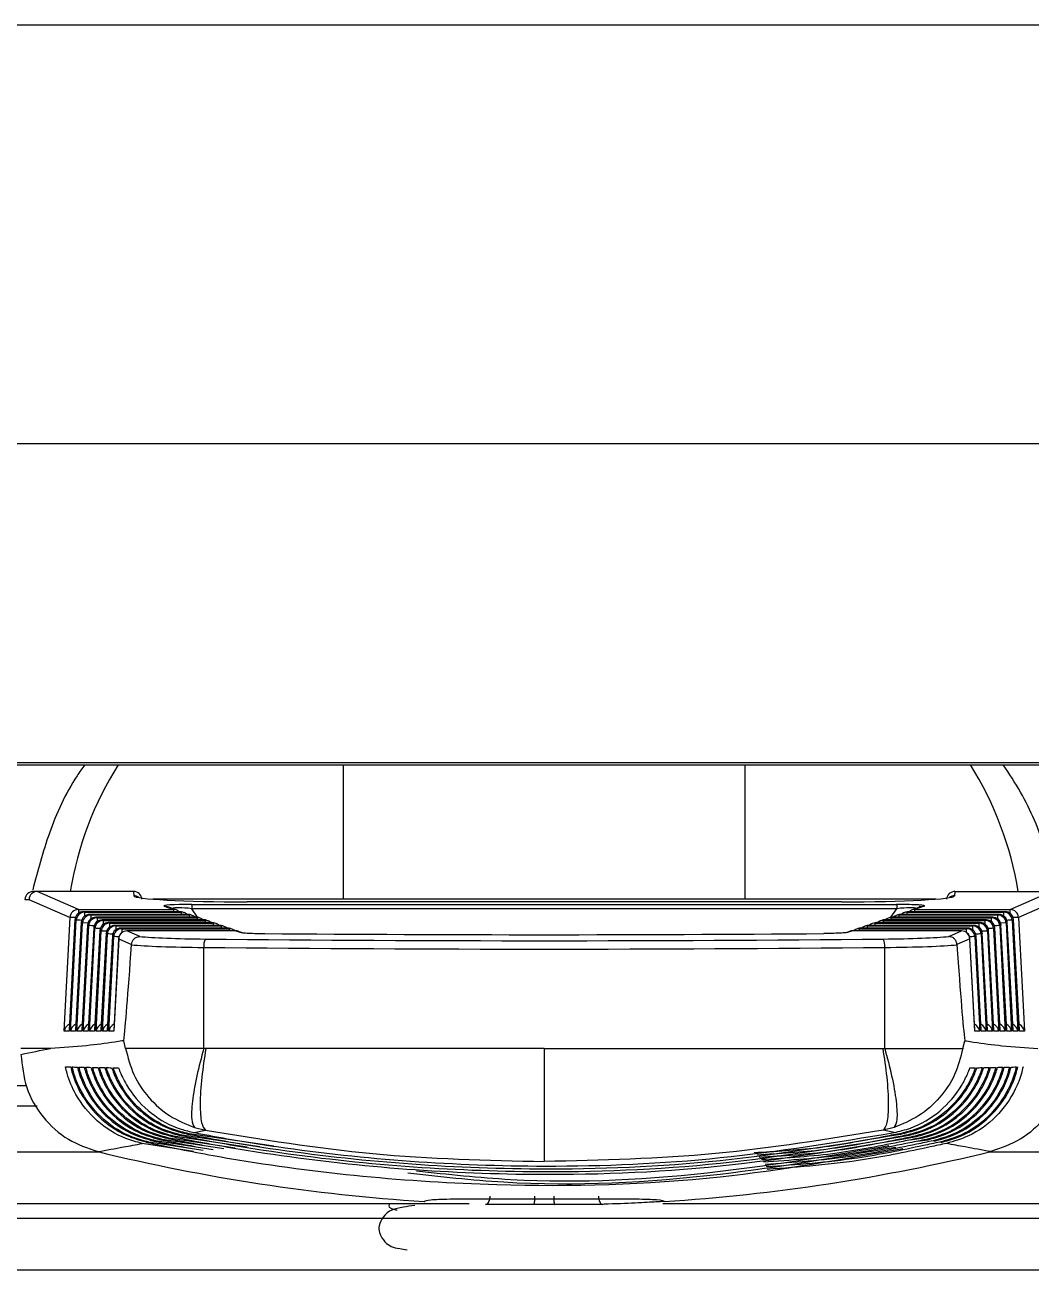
# Model space of a CAD drawing. Extents: x 17.1 to 113.1, y 3.8 to 84.5.
# Drawn here: x 53.652 to 54.854, y 13.444 to 14.932 of the extents above; entities that cross this region are included whole.
import ezdxf

# ---------------------------------------------------------------- set-up
doc = ezdxf.new("R2010")
doc.units = 0
doc.header["$MEASUREMENT"] = 0
doc.layers.add('OBJECT', color=7, linetype='CONTINUOUS')

msp = doc.modelspace()

# ---------------------------------------------------------------- linework, layer by layer
at = {"layer": 'OBJECT'}
for p, q in [((52.4078, 14.9318), (56.1367, 14.9318)), ((52.3133, 14.4318), (56.2312, 14.4318)), ((54.0322, 14.0478), (54.0322, 13.8872)), ((54.5122, 13.8872), (54.5122, 14.0478)), ((53.6519, 13.8869), (53.6567, 13.8869)), ((53.6567, 13.8869), (53.7058, 13.8654)), ((53.6667, 13.8964), (53.6619, 13.8964)), ((53.7157, 13.8748), (53.6666, 13.8964)), ((53.7817, 13.8964), (53.6667, 13.8964)), ((53.7817, 13.8964), (53.7821, 13.8911)), ((53.7817, 13.8964), (53.7817, 13.8964)), ((54.7399, 13.8872), (53.8045, 13.8872)), ((54.6272, 13.884), (53.9172, 13.884)), ((54.6272, 13.884), (53.9172, 13.884)), ((53.9172, 13.884), (53.9172, 13.884)), ((54.6272, 13.884), (54.6272, 13.884)), ((54.7628, 13.8964), (54.7623, 13.8911)), ((54.7628, 13.8964), (54.8778, 13.8964)), ((54.7628, 13.8964), (54.7628, 13.8964)), ((54.8288, 13.8748), (54.8778, 13.8964)), ((54.8877, 13.8869), (54.8387, 13.8654)), ((53.7157, 13.8748), (53.8295, 13.8748)), ((53.7157, 13.8748), (53.7157, 13.8701)), ((53.8372, 13.8722), (53.7217, 13.8722)), ((53.7217, 13.8722), (53.7231, 13.8716)), ((53.8372, 13.8722), (53.7217, 13.8722)), ((53.7217, 13.8722), (53.7217, 13.8722)), ((53.7231, 13.8716), (53.839, 13.8716)), ((53.7231, 13.8716), (53.7231, 13.8669)), ((53.8468, 13.8689), (53.7292, 13.8689)), ((53.7292, 13.8689), (53.7306, 13.8683)), ((53.8468, 13.8689), (53.7292, 13.8689)), ((53.7292, 13.8689), (53.7292, 13.8689)), ((53.7306, 13.8683), (53.8485, 13.8683)), ((53.7306, 13.8683), (53.7306, 13.8636)), ((53.8183, 13.8787), (53.8295, 13.8748)), ((53.8328, 13.8743), (53.8215, 13.8782)), ((53.8295, 13.8748), (53.8295, 13.8722)), ((53.839, 13.8716), (53.8372, 13.8722)), ((53.8372, 13.8722), (53.8372, 13.8722)), ((53.839, 13.8689), (53.839, 13.8716)), ((53.8423, 13.871), (53.8405, 13.8716)), ((53.8485, 13.8683), (53.8468, 13.8689)), ((53.8468, 13.8689), (53.8468, 13.8689)), ((53.8485, 13.8656), (53.8485, 13.8683)), ((53.8518, 13.8677), (53.85, 13.8684)), ((53.8513, 13.8808), (54.6932, 13.8808)), ((53.8513, 13.8808), (53.8513, 13.8758)), ((54.6932, 13.8758), (53.8513, 13.8758)), ((53.858, 13.8655), (53.8513, 13.8758)), ((54.6864, 13.8655), (54.6932, 13.8758)), ((54.6945, 13.8684), (54.6927, 13.8677)), ((54.6932, 13.8808), (54.6932, 13.8758)), ((54.6977, 13.8689), (54.6959, 13.8683)), ((54.6959, 13.8683), (54.8139, 13.8683)), ((54.6959, 13.8683), (54.6959, 13.8656)), ((54.8153, 13.8689), (54.6977, 13.8689)), ((54.8153, 13.8689), (54.6977, 13.8689)), ((54.6977, 13.8689), (54.6977, 13.8689)), ((54.704, 13.8716), (54.7022, 13.871)), ((54.7072, 13.8722), (54.7054, 13.8716)), ((54.7054, 13.8716), (54.8213, 13.8716)), ((54.7054, 13.8716), (54.7054, 13.8689)), ((54.8227, 13.8722), (54.7072, 13.8722)), ((54.8227, 13.8722), (54.7072, 13.8722)), ((54.7072, 13.8722), (54.7072, 13.8722)), ((54.7229, 13.8782), (54.7117, 13.8743)), ((54.7262, 13.8787), (54.715, 13.8748)), ((54.715, 13.8748), (54.8288, 13.8748)), ((54.715, 13.8722), (54.715, 13.8748)), ((54.7226, 13.8781), (54.7198, 13.8781)), ((54.8139, 13.8683), (54.8153, 13.8689)), ((54.8139, 13.8636), (54.8139, 13.8683)), ((54.8153, 13.8689), (54.8153, 13.8689)), ((54.8213, 13.8716), (54.8227, 13.8722)), ((54.8213, 13.8669), (54.8213, 13.8716)), ((54.8227, 13.8722), (54.8227, 13.8722)), ((54.8288, 13.8701), (54.8288, 13.8748)), ((53.6987, 13.7294), (53.7058, 13.8654)), ((53.7117, 13.8627), (53.7046, 13.7306)), ((53.7118, 13.8627), (53.7046, 13.7294)), ((53.7063, 13.7294), (53.7132, 13.8621)), ((53.7118, 13.8627), (53.7117, 13.8627)), ((53.7132, 13.8621), (53.7118, 13.8627)), ((53.7192, 13.8594), (53.7122, 13.7306)), ((53.7193, 13.8594), (53.7123, 13.7294)), ((53.714, 13.7294), (53.7207, 13.8588)), ((53.7193, 13.8594), (53.7192, 13.8594)), ((53.7207, 13.8588), (53.7193, 13.8594)), ((53.7266, 13.8562), (53.7199, 13.7306)), ((53.7267, 13.8562), (53.7199, 13.7294)), ((53.727, 13.8586), (53.7207, 13.8588)), ((53.7216, 13.7294), (53.7281, 13.8555)), ((53.7267, 13.8562), (53.7266, 13.8562)), ((53.7281, 13.8555), (53.7267, 13.8562)), ((53.7341, 13.8529), (53.7275, 13.7306)), ((53.7341, 13.8529), (53.7275, 13.7294)), ((53.7292, 13.7294), (53.7355, 13.8523)), ((53.7355, 13.8523), (53.7341, 13.8529)), ((53.7341, 13.8529), (53.7341, 13.8529)), ((53.8563, 13.8656), (53.7366, 13.8656)), ((53.7366, 13.8656), (53.738, 13.865)), ((53.8563, 13.8656), (53.7366, 13.8656)), ((53.7366, 13.8656), (53.7366, 13.8656)), ((53.738, 13.865), (53.8581, 13.865)), ((53.738, 13.865), (53.738, 13.8603)), ((53.8658, 13.8624), (53.744, 13.8624)), ((53.744, 13.8624), (53.744, 13.8623)), ((53.744, 13.8623), (53.7455, 13.8617)), ((53.8658, 13.8623), (53.744, 13.8623)), ((53.7455, 13.8617), (53.8676, 13.8617)), ((53.7455, 13.8617), (53.7455, 13.8571)), ((53.8753, 13.8591), (53.7515, 13.8591)), ((53.7515, 13.8591), (53.7529, 13.8585)), ((53.8753, 13.8591), (53.7515, 13.8591)), ((53.7515, 13.8591), (53.7515, 13.8591)), ((53.7529, 13.8585), (53.8771, 13.8585)), ((53.7529, 13.8585), (53.7529, 13.8538)), ((53.8848, 13.8558), (53.7589, 13.8558)), ((53.7589, 13.8558), (53.7603, 13.8552)), ((53.8848, 13.8558), (53.7589, 13.8558)), ((53.7589, 13.8558), (53.7589, 13.8558)), ((53.7603, 13.8552), (53.8866, 13.8552)), ((53.7603, 13.8552), (53.7603, 13.8505)), ((53.8943, 13.8525), (53.7663, 13.8525)), ((53.7663, 13.8525), (53.7678, 13.8519)), ((53.8943, 13.8525), (53.7663, 13.8525)), ((53.7663, 13.8525), (53.7663, 13.8525)), ((53.8581, 13.865), (53.8563, 13.8656)), ((53.8563, 13.8656), (53.8563, 13.8656)), ((53.8581, 13.8624), (53.8581, 13.865)), ((53.8613, 13.8645), (53.8595, 13.8651)), ((53.8658, 13.8623), (53.8658, 13.8624)), ((53.8676, 13.8617), (53.8658, 13.8623)), ((53.8676, 13.8591), (53.8676, 13.8617)), ((53.8708, 13.8612), (53.869, 13.8618)), ((53.8771, 13.8585), (53.8753, 13.8591)), ((53.8753, 13.8591), (53.8753, 13.8591)), ((53.8771, 13.8558), (53.8771, 13.8585)), ((53.8804, 13.8579), (53.8785, 13.8585)), ((53.8866, 13.8552), (53.8848, 13.8558)), ((53.8848, 13.8558), (53.8848, 13.8558)), ((53.8866, 13.8525), (53.8866, 13.8552)), ((53.8899, 13.8546), (53.8881, 13.8553)), ((53.8961, 13.8519), (53.8943, 13.8525)), ((53.8943, 13.8525), (53.8943, 13.8525)), ((54.6501, 13.8525), (54.6483, 13.8519)), ((54.7781, 13.8525), (54.6501, 13.8525)), ((54.7781, 13.8525), (54.6501, 13.8525)), ((54.6501, 13.8525), (54.6501, 13.8525)), ((54.6564, 13.8553), (54.6546, 13.8546)), ((54.6597, 13.8558), (54.6578, 13.8552)), ((54.6578, 13.8552), (54.7841, 13.8552)), ((54.6578, 13.8552), (54.6578, 13.8525)), ((54.7855, 13.8558), (54.6597, 13.8558)), ((54.7855, 13.8558), (54.6597, 13.8558)), ((54.6597, 13.8558), (54.6597, 13.8558)), ((54.6659, 13.8585), (54.6641, 13.8579)), ((54.6692, 13.8591), (54.6673, 13.8585)), ((54.6673, 13.8585), (54.7916, 13.8585)), ((54.6673, 13.8585), (54.6673, 13.8558)), ((54.793, 13.8591), (54.6692, 13.8591)), ((54.793, 13.8591), (54.6692, 13.8591)), ((54.6692, 13.8591), (54.6692, 13.8591)), ((54.6754, 13.8618), (54.6736, 13.8612)), ((54.6787, 13.8623), (54.6769, 13.8617)), ((54.6769, 13.8617), (54.799, 13.8617)), ((54.6769, 13.8617), (54.6769, 13.8591)), ((54.8004, 13.8624), (54.6787, 13.8624)), ((54.6787, 13.8624), (54.6787, 13.8623)), ((54.8004, 13.8623), (54.6787, 13.8623)), ((54.6849, 13.8651), (54.6831, 13.8645)), ((54.6882, 13.8656), (54.6864, 13.865)), ((54.6864, 13.865), (54.8064, 13.865)), ((54.6864, 13.865), (54.6864, 13.8624)), ((54.8079, 13.8656), (54.6882, 13.8656)), ((54.8079, 13.8656), (54.6882, 13.8656)), ((54.6882, 13.8656), (54.6882, 13.8656)), ((54.7767, 13.8519), (54.7781, 13.8525)), ((54.7781, 13.8525), (54.7781, 13.8525)), ((54.7841, 13.8552), (54.7855, 13.8558)), ((54.7841, 13.8505), (54.7841, 13.8552)), ((54.7855, 13.8558), (54.7855, 13.8558)), ((54.7916, 13.8585), (54.793, 13.8591)), ((54.7916, 13.8538), (54.7916, 13.8585)), ((54.793, 13.8591), (54.793, 13.8591)), ((54.799, 13.8617), (54.8004, 13.8623)), ((54.799, 13.8571), (54.799, 13.8617)), ((54.8004, 13.8623), (54.8004, 13.8624)), ((54.8064, 13.865), (54.8079, 13.8656)), ((54.8064, 13.8603), (54.8064, 13.865)), ((54.8079, 13.8656), (54.8079, 13.8656)), ((54.8103, 13.8529), (54.8089, 13.8523)), ((54.8089, 13.8523), (54.8153, 13.7294)), ((54.817, 13.7294), (54.8103, 13.8529)), ((54.8104, 13.8529), (54.8103, 13.8529)), ((54.817, 13.7306), (54.8104, 13.8529)), ((54.8178, 13.8562), (54.8164, 13.8555)), ((54.8164, 13.8555), (54.8229, 13.7294)), ((54.8238, 13.8588), (54.8174, 13.8586)), ((54.8246, 13.7306), (54.8178, 13.8562)), ((54.8246, 13.7294), (54.8178, 13.8562)), ((54.8178, 13.8562), (54.8178, 13.8562)), ((54.8252, 13.8594), (54.8238, 13.8588)), ((54.8238, 13.8588), (54.8305, 13.7294)), ((54.8322, 13.7294), (54.8252, 13.8594)), ((54.8253, 13.8594), (54.8252, 13.8594)), ((54.8322, 13.7306), (54.8253, 13.8594)), ((54.8326, 13.8627), (54.8312, 13.8621)), ((54.8312, 13.8621), (54.8381, 13.7294)), ((54.8398, 13.7294), (54.8326, 13.8627)), ((54.8327, 13.8627), (54.8326, 13.8627)), ((54.8398, 13.7306), (54.8327, 13.8627)), ((54.8387, 13.8654), (54.8457, 13.7294)), ((53.7415, 13.8496), (53.7351, 13.7306)), ((53.7416, 13.8496), (53.7351, 13.7294)), ((53.7368, 13.7294), (53.743, 13.849)), ((53.7416, 13.8496), (53.7415, 13.8496)), ((53.743, 13.849), (53.7416, 13.8496)), ((53.7489, 13.8464), (53.7427, 13.7306)), ((53.749, 13.8463), (53.7427, 13.7294)), ((53.7444, 13.7294), (53.7504, 13.8457)), ((53.749, 13.8463), (53.7489, 13.8464)), ((53.7504, 13.8457), (53.749, 13.8463)), ((53.7564, 13.8431), (53.7503, 13.7306)), ((53.7564, 13.8431), (53.7503, 13.7294)), ((53.752, 13.7294), (53.7579, 13.8424)), ((53.7579, 13.8424), (53.7564, 13.8431)), ((53.7564, 13.8431), (53.7564, 13.8431)), ((53.7638, 13.8398), (53.7579, 13.7306)), ((53.7639, 13.8398), (53.7579, 13.7294)), ((53.7638, 13.8398), (53.7639, 13.8398)), ((53.7639, 13.8398), (53.7793, 13.833)), ((53.7678, 13.8519), (53.8961, 13.8519)), ((53.7678, 13.8519), (53.7678, 13.8473)), ((53.9038, 13.8493), (53.7738, 13.8493)), ((53.789, 13.8426), (53.7738, 13.8493)), ((53.9038, 13.8493), (53.7738, 13.8493)), ((53.7738, 13.8493), (53.7738, 13.8493)), ((53.8961, 13.8493), (53.8961, 13.8519)), ((53.8994, 13.8514), (53.8976, 13.852)), ((53.9038, 13.8493), (53.9087, 13.8476)), ((53.9038, 13.8493), (53.9038, 13.8493)), ((53.9119, 13.8471), (53.9071, 13.8487)), ((54.6374, 13.8487), (54.6325, 13.8471)), ((54.6406, 13.8493), (54.6358, 13.8476)), ((54.7707, 13.8493), (54.6406, 13.8493)), ((54.7707, 13.8493), (54.6406, 13.8493)), ((54.6406, 13.8493), (54.6406, 13.8493)), ((54.6469, 13.852), (54.6451, 13.8514)), ((54.6483, 13.8519), (54.7767, 13.8519)), ((54.6483, 13.8519), (54.6483, 13.8493)), ((54.7554, 13.8426), (54.7707, 13.8493)), ((54.7806, 13.8398), (54.7651, 13.833)), ((54.7707, 13.8493), (54.7707, 13.8493)), ((54.7767, 13.8473), (54.7767, 13.8519)), ((54.7865, 13.7294), (54.7806, 13.8398)), ((54.7806, 13.8398), (54.7807, 13.8398)), ((54.7865, 13.7306), (54.7807, 13.8398)), ((54.788, 13.8431), (54.7866, 13.8424)), ((54.7866, 13.8424), (54.7924, 13.7294)), ((54.7941, 13.7294), (54.788, 13.8431)), ((54.7881, 13.8431), (54.788, 13.8431)), ((54.7941, 13.7306), (54.7881, 13.8431)), ((54.7955, 13.8463), (54.794, 13.8457)), ((54.794, 13.8457), (54.8, 13.7294)), ((54.8018, 13.7306), (54.7955, 13.8464)), ((54.7955, 13.8464), (54.7955, 13.8463)), ((54.8018, 13.7294), (54.7955, 13.8463)), ((54.8029, 13.8496), (54.8015, 13.849)), ((54.8015, 13.849), (54.8077, 13.7294)), ((54.8094, 13.7294), (54.8029, 13.8496)), ((54.803, 13.8496), (54.8029, 13.8496)), ((54.8094, 13.7306), (54.803, 13.8496)), ((53.7793, 13.833), (53.7793, 13.8326)), ((53.8655, 13.7089), (53.8655, 13.8295)), ((54.6789, 13.7089), (54.6789, 13.8295)), ((54.7651, 13.833), (54.7652, 13.8326)), ((53.7046, 13.7294), (53.6987, 13.7294)), ((53.7123, 13.7294), (53.7063, 13.7294)), ((53.7199, 13.7294), (53.714, 13.7294)), ((53.7275, 13.7294), (53.7216, 13.7294)), ((53.7351, 13.7294), (53.7292, 13.7294)), ((53.7427, 13.7294), (53.7368, 13.7294)), ((53.7503, 13.7294), (53.7444, 13.7294)), ((53.7579, 13.7294), (53.752, 13.7294)), ((54.7924, 13.7294), (54.7865, 13.7294)), ((54.8, 13.7294), (54.7941, 13.7294)), ((54.8077, 13.7294), (54.8018, 13.7294)), ((54.8153, 13.7294), (54.8094, 13.7294)), ((54.8229, 13.7294), (54.817, 13.7294)), ((54.8305, 13.7294), (54.8246, 13.7294)), ((54.8381, 13.7294), (54.8322, 13.7294)), ((54.8457, 13.7294), (54.8398, 13.7294)), ((53.6827, 13.7089), (53.6472, 13.7089)), ((53.7722, 13.7089), (53.7699, 13.718)), ((53.868, 13.7089), (53.8655, 13.7089)), ((54.6765, 13.7089), (54.6789, 13.7089)), ((54.7722, 13.7089), (54.7746, 13.718)), ((53.6537, 13.664), (52.4222, 13.664)), ((53.6662, 13.64), (52.4222, 13.64)), ((53.8544, 13.6145), (53.8675, 13.6112)), ((54.6901, 13.6145), (54.6769, 13.6112)), ((53.8142, 13.5997), (53.8158, 13.6001)), ((53.8895, 13.5888), (53.8158, 13.6001)), ((53.8222, 13.6014), (53.8238, 13.6017)), ((53.9029, 13.5898), (53.8238, 13.6017)), ((53.8302, 13.603), (53.8318, 13.6034)), ((53.9172, 13.5907), (53.8318, 13.6034)), ((53.8382, 13.6047), (53.8398, 13.6051)), ((53.9326, 13.5914), (53.8398, 13.6051)), ((53.8462, 13.6065), (53.8479, 13.6068)), ((53.9494, 13.592), (53.8479, 13.6068)), ((53.8542, 13.6082), (53.8675, 13.6112)), ((54.6902, 13.6082), (54.6769, 13.6112)), ((54.6982, 13.6065), (54.6966, 13.6068)), ((54.7062, 13.6047), (54.7046, 13.6051)), ((54.7099, 13.5995), (54.7223, 13.6014)), ((54.7143, 13.603), (54.7126, 13.6034)), ((54.7179, 13.5979), (54.7303, 13.5997)), ((54.7223, 13.6014), (54.7206, 13.6017)), ((54.7303, 13.5997), (54.7287, 13.6001)), ((52.3133, 13.5852), (53.7403, 13.5852)), ((53.7388, 13.5856), (53.739, 13.5855)), ((53.8531, 13.5856), (53.7918, 13.5953)), ((53.7982, 13.5965), (53.7998, 13.5968)), ((53.8647, 13.5868), (53.7998, 13.5968)), ((53.8062, 13.5981), (53.8078, 13.5984)), ((53.8769, 13.5878), (53.8078, 13.5984)), ((54.7383, 13.5981), (54.7367, 13.5984)), ((54.7463, 13.5965), (54.7447, 13.5968)), ((54.8041, 13.5852), (56.2312, 13.5852)), ((54.8057, 13.5856), (54.8055, 13.5855)), ((54.1288, 13.526), (54.1288, 13.526)), ((54.4156, 13.526), (54.4156, 13.526)), ((54.1827, 13.5233), (52.4873, 13.5233)), ((54.26, 13.5224), (54.26, 13.5224)), ((54.2844, 13.5224), (54.2844, 13.5224)), ((56.0572, 13.5233), (54.4138, 13.5233)), ((53.2198, 13.5058), (55.3246, 13.5058)), ((55.3038, 13.4439), (53.2406, 13.4439))]:
    msp.add_line(p, q, dxfattribs=at)
for centre, radius, start, end in [((54.1114, 13.8298), 0.4108, 147.9492, 170.6635), ((54.4359, 13.8308), 0.4078, 9.2522, 32.1351), ((53.6619, 13.8864), 0.01, 90, 177), ((53.6619, 13.8864), 0.01, 177, 178.5), ((53.7817, 13.8864), 0.01, 5, 90), ((53.7821, 13.8811), 0.01, 52.3681, 90.0221), ((54.7628, 13.8864), 0.01, 90, 175), ((54.7623, 13.8811), 0.01, 89.9779, 127.6319), ((53.7158, 13.8648), 0.01, 90.5775, 176.7662), ((53.7217, 13.8622), 0.01, 90, 176.9163), ((53.7218, 13.8621), 0.01, 90.5792, 176.7653), ((53.7232, 13.8615), 0.01, 90.5792, 176.7653), ((53.7292, 13.8589), 0.01, 90, 176.9163), ((53.7293, 13.8589), 0.01, 90.5792, 176.7653), ((53.7307, 13.8582), 0.01, 90.5775, 176.7662), ((53.8183, 13.8689), 0.00975, 71.0131, 90.477), ((53.8296, 13.8651), 0.00976, 71.024, 90.4712), ((53.8295, 13.8648), 0.01, 47.2005, 71.0172), ((53.8372, 13.8622), 0.01, 71.0172, 90), ((53.8373, 13.8624), 0.00975, 71.0131, 90.477), ((53.8391, 13.8618), 0.00975, 71.0136, 90.4765), ((53.839, 13.8616), 0.01, 47.226, 71.0172), ((53.8468, 13.8589), 0.01, 71.0172, 90), ((53.8468, 13.8591), 0.00975, 71.0138, 90.4764), ((53.8486, 13.8585), 0.00976, 71.024, 90.4712), ((53.8485, 13.8583), 0.01, 47.2514, 71.0172), ((54.6959, 13.8583), 0.01, 108.9828, 132.7486), ((54.6958, 13.8585), 0.00976, 89.5288, 108.976), ((54.6977, 13.8589), 0.01, 90, 108.9828), ((54.6976, 13.8591), 0.00975, 89.5236, 108.9862), ((54.7054, 13.8616), 0.01, 108.9828, 132.774), ((54.7054, 13.8618), 0.00975, 89.5235, 108.9864), ((54.7072, 13.8622), 0.01, 90, 108.9828), ((54.7071, 13.8624), 0.00975, 89.523, 108.9869), ((54.715, 13.8648), 0.01, 108.9828, 132.7995), ((54.7149, 13.8651), 0.00976, 89.5288, 108.976), ((54.7261, 13.8689), 0.00975, 89.523, 108.9869), ((54.8138, 13.8582), 0.01, 3.2338, 89.4225), ((54.8153, 13.8589), 0.01, 3.0837, 90), ((54.8152, 13.8589), 0.01, 3.2347, 89.4208), ((54.8212, 13.8615), 0.01, 3.2347, 89.4208), ((54.8227, 13.8622), 0.01, 3.0837, 90), ((54.8226, 13.8621), 0.01, 3.2347, 89.4208), ((54.8287, 13.8648), 0.01, 3.2338, 89.4225), ((53.6928, 13.4672), 0.3984, 87.2129, 88.1341), ((53.7043, 13.5634), 0.2988, 87.0612, 88.2881), ((53.7366, 13.8556), 0.01, 90, 176.9163), ((53.7367, 13.8556), 0.01, 90.5792, 176.7653), ((53.7381, 13.855), 0.01, 90.5775, 176.7662), ((53.718, 13.5288), 0.3269, 87.1163, 88.235), ((53.744, 13.8524), 0.01, 90, 176.9163), ((53.7441, 13.8523), 0.01, 90.579, 176.7658), ((53.7456, 13.8517), 0.01, 90.5783, 176.7662), ((53.7297, 13.6305), 0.2219, 86.8536, 88.5), ((53.7515, 13.8491), 0.01, 90, 176.9163), ((53.7516, 13.849), 0.01, 90.5773, 176.7666), ((53.753, 13.8484), 0.01, 90.5775, 176.7662), ((53.7589, 13.8458), 0.01, 90, 176.9163), ((53.759, 13.8458), 0.01, 90.5774, 176.7665), ((53.7604, 13.8451), 0.01, 90.5781, 176.7667), ((53.7663, 13.8425), 0.01, 90, 176.9163), ((53.7664, 13.8425), 0.01, 90.5775, 176.7664), ((53.8563, 13.8556), 0.01, 71.0172, 90), ((53.8563, 13.8559), 0.00975, 71.0138, 90.4764), ((53.8581, 13.8552), 0.00976, 71.0233, 90.4718), ((53.8581, 13.855), 0.01, 47.2769, 71.0172), ((53.8658, 13.8524), 0.01, 71.0172, 90), ((53.8659, 13.8526), 0.00975, 71.0131, 90.477), ((53.8677, 13.852), 0.00976, 71.024, 90.4712), ((53.8676, 13.8517), 0.01, 47.3024, 71.0172), ((53.8753, 13.8491), 0.01, 71.0172, 90), ((53.8754, 13.8493), 0.00974, 71.0108, 90.4844), ((53.8772, 13.8487), 0.00976, 71.0233, 90.4718), ((53.8771, 13.8485), 0.01, 47.3279, 71.0172), ((53.8848, 13.8458), 0.01, 71.0172, 90), ((53.8849, 13.8461), 0.00975, 71.0187, 90.4764), ((53.8867, 13.8454), 0.00975, 71.0138, 90.4764), ((53.8866, 13.8452), 0.01, 47.3534, 71.0172), ((53.8943, 13.8425), 0.01, 71.0172, 90), ((53.8944, 13.8428), 0.00975, 71.0181, 90.4771), ((54.6501, 13.8425), 0.01, 90, 108.9828), ((54.6501, 13.8428), 0.00975, 89.5229, 108.9819), ((54.6578, 13.8452), 0.01, 108.9828, 132.6466), ((54.6577, 13.8454), 0.00975, 89.5236, 108.9862), ((54.6597, 13.8458), 0.01, 90, 108.9828), ((54.6596, 13.8461), 0.00975, 89.5236, 108.9813), ((54.6673, 13.8485), 0.01, 108.9828, 132.6721), ((54.6673, 13.8487), 0.00976, 89.5282, 108.9767), ((54.6692, 13.8491), 0.01, 90, 108.9828), ((54.6691, 13.8493), 0.00974, 89.5156, 108.9892), ((54.6769, 13.8517), 0.01, 108.9828, 132.6976), ((54.6768, 13.852), 0.00976, 89.5288, 108.976), ((54.6787, 13.8524), 0.01, 90, 108.9828), ((54.6786, 13.8526), 0.00975, 89.523, 108.9869), ((54.6864, 13.855), 0.01, 108.9828, 132.7231), ((54.6863, 13.8552), 0.00976, 89.5282, 108.9767), ((54.6882, 13.8556), 0.01, 90, 108.9828), ((54.6881, 13.8559), 0.00975, 89.5236, 108.9862), ((54.7781, 13.8425), 0.01, 3.0837, 90), ((54.778, 13.8425), 0.01, 3.2336, 89.4225), ((54.784, 13.8451), 0.01, 3.2333, 89.4219), ((54.7855, 13.8458), 0.01, 3.0837, 90), ((54.7854, 13.8458), 0.01, 3.2335, 89.4226), ((54.7915, 13.8484), 0.01, 3.2338, 89.4225), ((54.793, 13.8491), 0.01, 3.0837, 90), ((54.7929, 13.849), 0.01, 3.2334, 89.4227), ((54.7989, 13.8517), 0.01, 3.2338, 89.4217), ((54.8004, 13.8524), 0.01, 3.0837, 90), ((54.8003, 13.8523), 0.01, 3.2342, 89.421), ((54.8147, 13.6305), 0.2219, 91.5, 93.1464), ((54.8063, 13.855), 0.01, 3.2338, 89.4225), ((54.8079, 13.8556), 0.01, 3.0837, 90), ((54.8077, 13.8556), 0.01, 3.2347, 89.4208), ((54.8264, 13.5288), 0.3269, 91.765, 92.8837), ((54.8402, 13.5634), 0.2988, 91.7119, 92.9388), ((54.8446, 13.6415), 0.2239, 91.5068, 93.1462), ((53.7372, 13.6269), 0.2222, 86.8542, 88.4965), ((53.7447, 13.6256), 0.2201, 86.8488, 88.5041), ((53.7679, 13.8419), 0.01, 90.5773, 176.7666), ((53.7521, 13.6208), 0.2217, 86.8556, 88.497), ((53.7738, 13.8393), 0.01, 90, 176.9163), ((53.7739, 13.8392), 0.01, 90.5777, 176.7662), ((53.8825, 13.8316), 0.0171, 152.4561, 187.024), ((53.8962, 13.8421), 0.00976, 71.0233, 90.4718), ((53.8961, 13.8419), 0.01, 47.3789, 71.0172), ((53.9038, 13.8393), 0.01, 71.0172, 90), ((53.9039, 13.8395), 0.00975, 71.0181, 90.4771), ((53.9088, 13.8378), 0.00976, 71.0233, 90.4718), ((54.6357, 13.8378), 0.00976, 89.5282, 108.9767), ((54.6406, 13.8393), 0.01, 90, 108.9828), ((54.6405, 13.8395), 0.00975, 89.5229, 108.9819), ((54.6483, 13.8419), 0.01, 108.9828, 132.6211), ((54.6482, 13.8421), 0.00976, 89.5282, 108.9767), ((54.662, 13.8316), 0.0171, 352.976, 27.5439), ((54.7707, 13.8393), 0.01, 3.0837, 90), ((54.7706, 13.8392), 0.01, 3.2338, 89.4223), ((54.7766, 13.8419), 0.01, 3.2334, 89.4227), ((54.7924, 13.6208), 0.2217, 91.503, 93.1444), ((54.7998, 13.6256), 0.2201, 91.4959, 93.1512), ((54.8073, 13.6269), 0.2222, 91.5035, 93.1458), ((54.2722, 15.7714), 2.25, 256.2899, 266.3463), ((54.2722, 15.7714), 2.25, 273.6537, 283.7101)]:
    msp.add_arc(centre, radius, start, end, dxfattribs=at)
for centre, major_axis, ratio, start_param, end_param in [((53.6667, 13.8864), (0.00206, 0.00979), 0.992047, 0.21202, 1.724102), ((53.6899, 13.8864), (0.0253, -0.0094), 0.138337, 2.783892, 2.790246), ((53.9176, 13.8911), (0.1355, 0), 0.052561, 3.146183, 4.709383), ((54.6268, 13.8911), (0.1355, 0), 0.052561, 4.715395, 6.278595), ((53.866, 13.8783), (0.0482, -0.0008), 0.049658, 1.8811, 3.292626), ((53.866, 13.8683), (0.04, -0.0068), 0.131783, 1.969122, 2.906286), ((54.6785, 13.8783), (0.0482, 0.0008), 0.049658, 6.132152, 7.543678), ((54.6785, 13.8683), (0.04, 0.0068), 0.131783, 0.687541, 1.17247), ((54.6785, 13.8683), (0.04, 0.0068), 0.131783, 0.235307, 0.687541), ((53.8872, 13.8452), (0.11, 0), 0.052802, 3.609101, 4.530635), ((54.2722, 13.9558), (2.24, 0), 0.052802, 4.530635, 4.894143), ((54.2722, 13.9593), (2.1693, 0), 0.052827, 4.557874, 4.866904), ((54.6572, 13.8452), (0.11, 0), 0.052802, 4.894143, 5.815677), ((53.8872, 15.9987), (0.1191, 2.2897), 0.00637, 3.231059, 3.472172), ((53.8872, 13.8352), (0.12, 0), 0.048402, 3.594014, 4.530635), ((54.2722, 13.9458), (2.25, 0), 0.052568, 4.530635, 4.894143), ((54.6572, 13.8352), (0.12, 0), 0.048402, 4.894143, 5.830764), ((54.6572, 15.9987), (-0.1191, 2.2897), 0.00637, 2.811013, 3.052126), ((53.7086, 13.7289), (0.0077, 0.00731), 0.885668, 1.241251, 2.26901), ((53.7163, 13.7289), (0.0077, 0.00731), 0.885668, 1.241251, 2.26901), ((53.7239, 13.7289), (0.0077, 0.00731), 0.885668, 1.241251, 2.26901), ((53.7315, 13.7289), (0.0077, 0.00731), 0.885668, 1.241251, 2.26901), ((53.7391, 13.7289), (0.0077, 0.00731), 0.885668, 1.241251, 2.26901), ((53.7467, 13.7289), (0.0077, 0.00731), 0.885668, 1.241251, 2.26901), ((53.7543, 13.7289), (0.0077, 0.00731), 0.885668, 1.241251, 2.26901), ((53.7619, 13.7289), (0.0077, 0.00731), 0.885668, 1.241251, 2.26901), ((54.7825, 13.7289), (0.0077, -0.00731), 0.885668, 0.872583, 1.900342), ((54.7901, 13.7289), (0.0077, -0.00731), 0.885668, 0.872583, 1.900342), ((54.7977, 13.7289), (0.0077, -0.00731), 0.885668, 0.872583, 1.900342), ((54.8054, 13.7289), (0.0077, -0.00731), 0.885668, 0.872583, 1.900342), ((54.813, 13.7289), (0.0077, -0.00731), 0.885668, 0.872583, 1.900342), ((54.8206, 13.7289), (0.0077, -0.00731), 0.885668, 0.872583, 1.900342), ((54.8282, 13.7289), (0.0077, -0.00731), 0.885668, 0.872583, 1.900342), ((54.8358, 13.7289), (0.0077, -0.00731), 0.885668, 0.872583, 1.900342), ((53.1538, 15.7714), (2.3412, 0), 0.904333, 4.924724, 4.940236), ((54.2722, 13.5147), (0.1429, 0), 0.054262, 1.485384, 1.656209)]:
    msp.add_ellipse(centre, major_axis=major_axis, ratio=ratio, start_param=start_param, end_param=end_param, dxfattribs=at)
for points, knots in [([(53.6344, 14.0506), (53.7253, 14.0506), (53.9075, 14.0505), (54.2153, 14.0505), (54.5517, 14.0505), (54.7918, 14.0505), (54.91, 14.0506)], [0, 0, 0, 0, 0.215255, 0.431981, 0.720155, 1, 1, 1, 1]), ([(53.6372, 14.0478), (53.728, 14.0478), (53.9102, 14.0478), (54.2171, 14.0478), (54.5518, 14.0478), (54.7899, 14.0478), (54.9072, 14.0478)], [0, 0, 0, 0, 0.216142, 0.433859, 0.72104, 1, 1, 1, 1]), ([(53.7233, 14.0478), (53.7202, 14.0434), (53.7021, 14.0179), (53.6796, 13.9678), (53.6672, 13.9209), (53.6612, 13.8982)], [0, 0, 0, 0, 0.096269, 0.562004, 1, 1, 1, 1]), ([(54.882, 13.8988), (54.8786, 13.9147), (54.8699, 13.9547), (54.8487, 14.005), (54.8276, 14.037), (54.8205, 14.0478)], [0, 0, 0, 0, 0.30549, 0.76702, 1, 1, 1, 1]), ([(54.7215, 13.88), (54.7205, 13.8801), (54.7175, 13.8804), (54.708, 13.8807), (54.699, 13.8808), (54.6938, 13.8808), (54.6932, 13.8808)], [0, 0, 0, 0, 0.168657, 0.528921, 0.947396, 1, 1, 1, 1]), ([(53.7793, 13.833), (53.7795, 13.8341), (53.7798, 13.8363), (53.7816, 13.8392), (53.7842, 13.8414), (53.7867, 13.8423), (53.7884, 13.8425), (53.789, 13.8426), (53.789, 13.8426)], [0, 0, 0, 0, 0.219279, 0.438505, 0.659235, 0.882985, 0.985836, 1, 1, 1, 1]), ([(53.9087, 13.8476), (53.9096, 13.8474), (53.9115, 13.847), (53.9189, 13.8465), (53.9282, 13.8462), (53.9351, 13.8461), (53.9384, 13.846)], [0, 0, 0, 0, 0.261885, 0.524406, 0.776422, 1, 1, 1, 1]), ([(54.6358, 13.8476), (54.6348, 13.8474), (54.633, 13.847), (54.6256, 13.8465), (54.6163, 13.8462), (54.6093, 13.8461), (54.6061, 13.846)], [0, 0, 0, 0, 0.261885, 0.524406, 0.776422, 1, 1, 1, 1]), ([(54.7651, 13.833), (54.765, 13.8341), (54.7646, 13.8363), (54.7628, 13.8392), (54.7603, 13.8414), (54.7577, 13.8423), (54.7561, 13.8425), (54.7555, 13.8426), (54.7554, 13.8426)], [0, 0, 0, 0, 0.219279, 0.438505, 0.659235, 0.882985, 0.985836, 1, 1, 1, 1]), ([(53.7699, 13.718), (53.7692, 13.7179), (53.7657, 13.7174), (53.7509, 13.7152), (53.7225, 13.7112), (53.697, 13.7097), (53.6827, 13.7089)], [0, 0, 0, 0, 0.024147, 0.120738, 0.507103, 1, 1, 1, 1]), ([(53.8655, 13.7089), (53.8549, 13.7089), (53.8336, 13.7089), (53.8062, 13.7089), (53.7842, 13.7089), (53.7762, 13.7089), (53.7722, 13.7089)], [0, 0, 0, 0, 0.249999, 0.5, 0.750001, 1, 1, 1, 1]), ([(53.7722, 13.7089), (53.7749, 13.6982), (53.7804, 13.6768), (53.7991, 13.6492), (53.8238, 13.6269), (53.8442, 13.6186), (53.8544, 13.6145)], [0, 0, 0, 0, 0.25, 0.5, 0.75, 1, 1, 1, 1]), ([(53.8655, 13.7089), (53.8626, 13.6978), (53.8564, 13.6747), (53.8513, 13.6444), (53.8502, 13.622), (53.853, 13.6169), (53.8544, 13.6145)], [0, 0, 0, 0, 0.241562, 0.500001, 0.75844, 1, 1, 1, 1]), ([(53.868, 13.7089), (53.8662, 13.6972), (53.8625, 13.6729), (53.8607, 13.6411), (53.8622, 13.618), (53.8658, 13.6134), (53.8675, 13.6112)], [0, 0, 0, 0, 0.2411704, 0.4999998, 0.7588319, 1, 1, 1, 1]), ([(54.2722, 13.7089), (54.2044, 13.7089), (54.0689, 13.7089), (53.9349, 13.7089), (53.868, 13.7089)], [0, 0, 0, 0, 0.5, 1, 1, 1, 1]), ([(54.2722, 13.7089), (54.34, 13.7089), (54.4756, 13.7089), (54.6095, 13.7089), (54.6765, 13.7089)], [0, 0, 0, 0, 0.5, 1, 1, 1, 1]), ([(54.2722, 13.7089), (54.2722, 13.6924), (54.2722, 13.6581), (54.2722, 13.6135), (54.2722, 13.5817), (54.2722, 13.5763), (54.2722, 13.5736)], [0, 0, 0, 0, 0.240773, 0.500001, 0.759228, 1, 1, 1, 1]), ([(54.6765, 13.7089), (54.6783, 13.6972), (54.682, 13.6729), (54.6837, 13.6411), (54.6822, 13.618), (54.6786, 13.6134), (54.6769, 13.6112)], [0, 0, 0, 0, 0.2411704, 0.4999998, 0.7588319, 1, 1, 1, 1]), ([(54.6789, 13.7089), (54.6819, 13.6978), (54.688, 13.6747), (54.6931, 13.6444), (54.6943, 13.622), (54.6915, 13.6169), (54.6901, 13.6145)], [0, 0, 0, 0, 0.241562, 0.500001, 0.75844, 1, 1, 1, 1]), ([(54.6789, 13.7089), (54.6896, 13.7089), (54.7109, 13.7089), (54.7383, 13.7089), (54.7603, 13.7089), (54.7682, 13.7089), (54.7722, 13.7089)], [0, 0, 0, 0, 0.249999, 0.5, 0.750001, 1, 1, 1, 1]), ([(54.7722, 13.7089), (54.7695, 13.6982), (54.7641, 13.6768), (54.7453, 13.6492), (54.7206, 13.6269), (54.7003, 13.6186), (54.6901, 13.6145)], [0, 0, 0, 0, 0.25, 0.5, 0.75, 1, 1, 1, 1]), ([(54.7746, 13.718), (54.7753, 13.7179), (54.7788, 13.7174), (54.7936, 13.7152), (54.822, 13.7112), (54.8475, 13.7097), (54.8618, 13.7089)], [0, 0, 0, 0, 0.024147, 0.120738, 0.507103, 1, 1, 1, 1]), ([(53.6472, 13.7017), (53.6486, 13.6883), (53.6513, 13.6613), (53.6721, 13.6257), (53.7018, 13.5983), (53.7267, 13.5897), (53.7388, 13.5856)], [0, 0, 0, 0, 0.253583, 0.507165, 0.760847, 1, 1, 1, 1]), ([(54.8972, 13.7017), (54.8959, 13.6883), (54.8931, 13.6613), (54.8723, 13.6257), (54.8426, 13.5983), (54.8177, 13.5897), (54.8057, 13.5856)], [0, 0, 0, 0, 0.253583, 0.507165, 0.760847, 1, 1, 1, 1]), ([(53.7004, 13.6868), (53.7012, 13.6868), (53.7033, 13.6868), (53.7054, 13.6867), (53.7066, 13.6867)], [0, 0, 0, 0, 0.412557, 1, 1, 1, 1]), ([(53.7918, 13.5953), (53.7853, 13.597), (53.7658, 13.6024), (53.7367, 13.6208), (53.7137, 13.6493), (53.7037, 13.6727), (53.701, 13.6842), (53.7004, 13.6868)], [0, 0, 0, 0, 0.1473762, 0.4444956, 0.7411541, 0.9402223, 1, 1, 1, 1]), ([(53.7066, 13.6867), (53.7072, 13.6841), (53.7095, 13.675), (53.7181, 13.6538), (53.7382, 13.6263), (53.7681, 13.6052), (53.7896, 13.599), (53.7982, 13.5965)], [0, 0, 0, 0, 0.059552, 0.208065, 0.505163, 0.802607, 1, 1, 1, 1]), ([(53.7084, 13.6867), (53.7092, 13.6866), (53.7113, 13.6866), (53.7134, 13.6866), (53.7146, 13.6865)], [0, 0, 0, 0, 0.4125319, 1, 1, 1, 1]), ([(53.7998, 13.5968), (53.7933, 13.5986), (53.7738, 13.6039), (53.7446, 13.6222), (53.7218, 13.6502), (53.7118, 13.6731), (53.7091, 13.6841), (53.7084, 13.6867)], [0, 0, 0, 0, 0.1489543, 0.4492608, 0.7491008, 0.9405027, 1, 1, 1, 1]), ([(53.7146, 13.6865), (53.7153, 13.684), (53.7178, 13.675), (53.7266, 13.6539), (53.7471, 13.6268), (53.7769, 13.6063), (53.798, 13.6004), (53.8062, 13.5981)], [0, 0, 0, 0, 0.059276, 0.209421, 0.509831, 0.810598, 1, 1, 1, 1]), ([(53.8078, 13.5984), (53.8013, 13.6002), (53.7818, 13.6054), (53.7525, 13.6236), (53.7299, 13.6512), (53.72, 13.6736), (53.7171, 13.684), (53.7164, 13.6865)], [0, 0, 0, 0, 0.150605, 0.454244, 0.75741, 0.940779, 1, 1, 1, 1]), ([(53.7164, 13.6865), (53.7173, 13.6865), (53.7194, 13.6864), (53.7215, 13.6864), (53.7227, 13.6864)], [0, 0, 0, 0, 0.412495, 1, 1, 1, 1]), ([(53.7227, 13.6864), (53.7234, 13.6839), (53.726, 13.675), (53.7351, 13.6541), (53.7561, 13.6272), (53.7858, 13.6075), (53.8065, 13.6018), (53.8142, 13.5997)], [0, 0, 0, 0, 0.059002, 0.210856, 0.514734, 0.81898, 1, 1, 1, 1]), ([(53.7245, 13.6863), (53.7254, 13.6863), (53.7275, 13.6863), (53.7296, 13.6863), (53.7308, 13.6862)], [0, 0, 0, 0, 0.41247, 1, 1, 1, 1]), ([(53.8158, 13.6001), (53.8093, 13.6018), (53.7898, 13.6069), (53.7604, 13.625), (53.738, 13.6522), (53.7281, 13.674), (53.7253, 13.6839), (53.7245, 13.6863)], [0, 0, 0, 0, 0.152333, 0.459461, 0.766109, 0.941054, 1, 1, 1, 1]), ([(53.7308, 13.6862), (53.7316, 13.6838), (53.7343, 13.6749), (53.7437, 13.6542), (53.7651, 13.6277), (53.7947, 13.6087), (53.8149, 13.6033), (53.8222, 13.6014)], [0, 0, 0, 0, 0.058731, 0.212374, 0.519886, 0.827777, 1, 1, 1, 1]), ([(53.7327, 13.6862), (53.7335, 13.6862), (53.7357, 13.6861), (53.7378, 13.6861), (53.739, 13.6861)], [0, 0, 0, 0, 0.412433, 1, 1, 1, 1]), ([(53.8238, 13.6017), (53.8173, 13.6034), (53.7978, 13.6085), (53.7684, 13.6265), (53.7461, 13.6532), (53.7363, 13.6744), (53.7334, 13.6838), (53.7327, 13.6862)], [0, 0, 0, 0, 0.154143, 0.464926, 0.775223, 0.941326, 1, 1, 1, 1]), ([(53.739, 13.6861), (53.7398, 13.6837), (53.7426, 13.6749), (53.7524, 13.6544), (53.7741, 13.6282), (53.8036, 13.6099), (53.8234, 13.6048), (53.8302, 13.603)], [0, 0, 0, 0, 0.058463, 0.213983, 0.525307, 0.837021, 1, 1, 1, 1]), ([(53.7409, 13.686), (53.7417, 13.686), (53.7438, 13.686), (53.746, 13.6859), (53.7472, 13.6859)], [0, 0, 0, 0, 0.412396, 1, 1, 1, 1]), ([(53.8318, 13.6034), (53.8253, 13.6051), (53.8058, 13.6101), (53.7763, 13.628), (53.7543, 13.6543), (53.7445, 13.6749), (53.7416, 13.6836), (53.7409, 13.686)], [0, 0, 0, 0, 0.156042, 0.470658, 0.78478, 0.941595, 1, 1, 1, 1]), ([(53.7472, 13.6859), (53.748, 13.6836), (53.751, 13.6749), (53.761, 13.6546), (53.7832, 13.6287), (53.8125, 13.6112), (53.8319, 13.6063), (53.8382, 13.6047)], [0, 0, 0, 0, 0.058198, 0.215686, 0.531014, 0.846742, 1, 1, 1, 1]), ([(53.7491, 13.6859), (53.75, 13.6859), (53.7521, 13.6858), (53.7542, 13.6858), (53.7555, 13.6857)], [0, 0, 0, 0, 0.412352, 1, 1, 1, 1]), ([(53.8398, 13.6051), (53.8333, 13.6067), (53.8137, 13.6117), (53.7842, 13.6295), (53.7625, 13.6553), (53.7527, 13.6753), (53.7499, 13.6835), (53.7491, 13.6859)], [0, 0, 0, 0, 0.158035, 0.476675, 0.794817, 0.941861, 1, 1, 1, 1]), ([(53.7555, 13.6857), (53.7563, 13.6835), (53.7594, 13.6749), (53.7697, 13.6547), (53.7923, 13.6292), (53.8215, 13.6125), (53.8404, 13.6079), (53.8462, 13.6065)], [0, 0, 0, 0, 0.057936, 0.217495, 0.53703, 0.856977, 1, 1, 1, 1]), ([(53.7573, 13.6857), (53.7582, 13.6857), (53.7604, 13.6856), (53.7625, 13.6856), (53.7638, 13.6856)], [0, 0, 0, 0, 0.412308, 1, 1, 1, 1]), ([(53.8479, 13.6068), (53.8414, 13.6084), (53.8217, 13.6133), (53.7921, 13.631), (53.7706, 13.6564), (53.7609, 13.6758), (53.7582, 13.6834), (53.7573, 13.6857)], [0, 0, 0, 0, 0.160131, 0.483001, 0.805363, 0.942124, 1, 1, 1, 1]), ([(53.7638, 13.6856), (53.7646, 13.6833), (53.7678, 13.6749), (53.7785, 13.6549), (53.8015, 13.6298), (53.8305, 13.6138), (53.8489, 13.6095), (53.8542, 13.6082)], [0, 0, 0, 0, 0.057677, 0.219413, 0.543377, 0.867764, 1, 1, 1, 1]), ([(54.6902, 13.6082), (54.6967, 13.6098), (54.7164, 13.6147), (54.7461, 13.6323), (54.7674, 13.6573), (54.7771, 13.6762), (54.7798, 13.6833), (54.7807, 13.6856)], [0, 0, 0, 0, 0.1617291, 0.4885729, 0.8149429, 0.9423191, 1, 1, 1, 1]), ([(54.7871, 13.6857), (54.7863, 13.6834), (54.7832, 13.6749), (54.7728, 13.6548), (54.7502, 13.6294), (54.7211, 13.6128), (54.7024, 13.6082), (54.6966, 13.6068)], [0, 0, 0, 0, 0.057873, 0.218011, 0.538018, 0.858388, 1, 1, 1, 1]), ([(54.6982, 13.6065), (54.7047, 13.6081), (54.7244, 13.613), (54.754, 13.6307), (54.7756, 13.6562), (54.7854, 13.6757), (54.7882, 13.6835), (54.789, 13.6857)], [0, 0, 0, 0, 0.1595511, 0.4819896, 0.803962, 0.9420606, 1, 1, 1, 1]), ([(54.7954, 13.6859), (54.7946, 13.6835), (54.7916, 13.6749), (54.7815, 13.6546), (54.7594, 13.6288), (54.7301, 13.6115), (54.7109, 13.6067), (54.7046, 13.6051)], [0, 0, 0, 0, 0.0581354, 0.2161788, 0.5319486, 0.8480676, 1, 1, 1, 1]), ([(54.7062, 13.6047), (54.7127, 13.6064), (54.7324, 13.6114), (54.762, 13.6292), (54.7838, 13.6551), (54.7936, 13.6753), (54.7964, 13.6836), (54.7972, 13.6859)], [0, 0, 0, 0, 0.157481, 0.475733, 0.793525, 0.941799, 1, 1, 1, 1]), ([(54.8036, 13.686), (54.8028, 13.6836), (54.8, 13.6749), (54.7902, 13.6544), (54.7685, 13.6283), (54.7391, 13.6102), (54.7194, 13.6051), (54.7126, 13.6034)], [0, 0, 0, 0, 0.0584018, 0.2144517, 0.5261926, 0.8382684, 1, 1, 1, 1]), ([(54.7143, 13.603), (54.7207, 13.6047), (54.7404, 13.6098), (54.7699, 13.6277), (54.7919, 13.6541), (54.8018, 13.6748), (54.8047, 13.6837), (54.8054, 13.6861)], [0, 0, 0, 0, 0.155511, 0.469779, 0.783592, 0.941534, 1, 1, 1, 1]), ([(54.8118, 13.6862), (54.811, 13.6838), (54.8083, 13.6749), (54.7989, 13.6543), (54.7775, 13.6278), (54.748, 13.609), (54.7278, 13.6036), (54.7206, 13.6017)], [0, 0, 0, 0, 0.058671, 0.212822, 0.520728, 0.828954, 1, 1, 1, 1]), ([(54.7223, 13.6014), (54.7288, 13.6031), (54.7483, 13.6082), (54.7778, 13.6262), (54.8001, 13.6531), (54.81, 13.6744), (54.8129, 13.6838), (54.8136, 13.6862)], [0, 0, 0, 0, 0.153635, 0.464106, 0.774129, 0.941266, 1, 1, 1, 1]), ([(54.8199, 13.6863), (54.8192, 13.6839), (54.8166, 13.6749), (54.8075, 13.6541), (54.7865, 13.6273), (54.7569, 13.6078), (54.7363, 13.6022), (54.7287, 13.6001)], [0, 0, 0, 0, 0.058943, 0.211284, 0.515534, 0.820092, 1, 1, 1, 1]), ([(54.7303, 13.5997), (54.7368, 13.6014), (54.7563, 13.6066), (54.7857, 13.6248), (54.8082, 13.6521), (54.8182, 13.6739), (54.821, 13.6839), (54.8217, 13.6864)], [0, 0, 0, 0, 0.151845, 0.458695, 0.765103, 0.940995, 1, 1, 1, 1]), ([(54.828, 13.6865), (54.8273, 13.684), (54.8249, 13.675), (54.816, 13.6539), (54.7955, 13.6269), (54.7657, 13.6066), (54.7447, 13.6007), (54.7367, 13.5984)], [0, 0, 0, 0, 0.059218, 0.209832, 0.510595, 0.811653, 1, 1, 1, 1]), ([(54.7383, 13.5981), (54.7448, 13.5999), (54.7643, 13.6051), (54.7936, 13.6233), (54.8164, 13.6511), (54.8263, 13.6735), (54.8291, 13.684), (54.8298, 13.6865)], [0, 0, 0, 0, 0.150136, 0.453531, 0.756488, 0.940721, 1, 1, 1, 1]), ([(54.8361, 13.6867), (54.8354, 13.6841), (54.8331, 13.675), (54.8245, 13.6538), (54.8044, 13.6264), (54.7746, 13.6054), (54.7532, 13.5993), (54.7447, 13.5968)], [0, 0, 0, 0, 0.0594948, 0.2084583, 0.5058921, 0.8036083, 1, 1, 1, 1]), ([(54.7463, 13.5965), (54.7528, 13.5983), (54.7723, 13.6036), (54.8016, 13.6219), (54.8245, 13.6501), (54.8344, 13.6731), (54.8372, 13.6841), (54.8379, 13.6867)], [0, 0, 0, 0, 0.1485035, 0.448596, 0.7482558, 0.940445, 1, 1, 1, 1]), ([(54.8441, 13.6868), (54.8435, 13.6842), (54.8413, 13.675), (54.833, 13.6537), (54.8133, 13.626), (54.7834, 13.6043), (54.7616, 13.5979), (54.7527, 13.5953)], [0, 0, 0, 0, 0.059775, 0.207161, 0.501412, 0.795934, 1, 1, 1, 1]), ([(54.7807, 13.6856), (54.7816, 13.6856), (54.7837, 13.6856), (54.7859, 13.6857), (54.7871, 13.6857)], [0, 0, 0, 0, 0.412315, 1, 1, 1, 1]), ([(54.789, 13.6857), (54.7899, 13.6858), (54.792, 13.6858), (54.7941, 13.6858), (54.7954, 13.6859)], [0, 0, 0, 0, 0.412358, 1, 1, 1, 1]), ([(54.7972, 13.6859), (54.7981, 13.6859), (54.8002, 13.686), (54.8024, 13.686), (54.8036, 13.686)], [0, 0, 0, 0, 0.412401, 1, 1, 1, 1]), ([(54.8054, 13.6861), (54.8063, 13.6861), (54.8084, 13.6861), (54.8105, 13.6862), (54.8118, 13.6862)], [0, 0, 0, 0, 0.412426, 1, 1, 1, 1]), ([(54.8136, 13.6862), (54.8145, 13.6862), (54.8166, 13.6863), (54.8187, 13.6863), (54.8199, 13.6863)], [0, 0, 0, 0, 0.412462, 1, 1, 1, 1]), ([(54.8217, 13.6864), (54.8226, 13.6864), (54.8247, 13.6864), (54.8268, 13.6865), (54.828, 13.6865)], [0, 0, 0, 0, 0.412498, 1, 1, 1, 1]), ([(54.8298, 13.6865), (54.8307, 13.6866), (54.8328, 13.6866), (54.8348, 13.6866), (54.8361, 13.6867)], [0, 0, 0, 0, 0.412522, 1, 1, 1, 1]), ([(53.6664, 13.64), (53.5431, 13.6399), (53.2968, 13.6399), (52.9548, 13.6398), (52.6409, 13.6396), (52.4486, 13.6395), (52.3548, 13.6394), (52.3527, 13.6394)], [0, 0, 0, 0, 0.263927, 0.527122, 0.760906, 0.99469, 1, 1, 1, 1]), ([(53.8142, 13.5997), (53.8207, 13.5984), (53.8344, 13.5955), (53.8482, 13.593), (53.8554, 13.5917)], [0, 0, 0, 0, 0.476003, 1, 1, 1, 1]), ([(53.8222, 13.6014), (53.8287, 13.6), (53.8424, 13.5972), (53.8562, 13.5948), (53.8635, 13.5935)], [0, 0, 0, 0, 0.475839, 1, 1, 1, 1]), ([(53.8302, 13.603), (53.8367, 13.6017), (53.8694, 13.5952), (54.0076, 13.571), (54.2194, 13.5536), (54.4831, 13.5633), (54.6372, 13.5898), (54.7143, 13.603)], [0, 0, 0, 0, 0.022484, 0.112433, 0.473119, 0.73656, 1, 1, 1, 1]), ([(53.8382, 13.6047), (53.8447, 13.6035), (53.8775, 13.597), (54.0157, 13.5733), (54.2249, 13.5569), (54.483, 13.5669), (54.6318, 13.5921), (54.7062, 13.6047)], [0, 0, 0, 0, 0.022904, 0.114532, 0.481956, 0.740978, 1, 1, 1, 1]), ([(53.8462, 13.6065), (53.8528, 13.6052), (53.8855, 13.5989), (54.0239, 13.5756), (54.2303, 13.5602), (54.483, 13.5705), (54.6265, 13.5945), (54.6982, 13.6065)], [0, 0, 0, 0, 0.0233393, 0.1167108, 0.4911257, 0.7455628, 1, 1, 1, 1]), ([(53.8542, 13.6082), (53.8608, 13.607), (53.8935, 13.6007), (54.032, 13.578), (54.2358, 13.5635), (54.483, 13.5741), (54.6211, 13.5968), (54.6902, 13.6082)], [0, 0, 0, 0, 0.023792, 0.118973, 0.500647, 0.750324, 1, 1, 1, 1]), ([(53.8675, 13.6112), (53.9341, 13.6003), (54.0681, 13.5784), (54.2039, 13.5752), (54.2722, 13.5736)], [0, 0, 0, 0, 0.496376, 1, 1, 1, 1]), ([(54.6769, 13.6112), (54.6104, 13.6003), (54.4764, 13.5784), (54.3406, 13.5752), (54.2722, 13.5736)], [0, 0, 0, 0, 0.496376, 1, 1, 1, 1]), ([(54.6966, 13.6068), (54.6901, 13.6056), (54.6573, 13.5993), (54.5998, 13.5882), (54.5481, 13.5855), (54.523, 13.5841)], [0, 0, 0, 0, 0.1140955, 0.5705482, 1, 1, 1, 1]), ([(54.7046, 13.6051), (54.6981, 13.6038), (54.6654, 13.5974), (54.6063, 13.5859), (54.5529, 13.5829), (54.5262, 13.5814)], [0, 0, 0, 0, 0.111001, 0.555076, 1, 1, 1, 1]), ([(54.7126, 13.6034), (54.7061, 13.6021), (54.6734, 13.5956), (54.6127, 13.5836), (54.5576, 13.5803), (54.5291, 13.5786)], [0, 0, 0, 0, 0.107902, 0.539574, 1, 1, 1, 1]), ([(54.7206, 13.6017), (54.7141, 13.6004), (54.6814, 13.5938), (54.6189, 13.5813), (54.562, 13.5777), (54.5318, 13.5759)], [0, 0, 0, 0, 0.104796, 0.524043, 1, 1, 1, 1]), ([(54.7287, 13.6001), (54.7221, 13.5987), (54.6895, 13.592), (54.6251, 13.579), (54.5663, 13.5751), (54.5341, 13.573)], [0, 0, 0, 0, 0.101684, 0.508482, 1, 1, 1, 1]), ([(53.739, 13.5855), (53.7492, 13.5873), (53.7668, 13.5905), (53.7844, 13.5938), (53.7918, 13.5953)], [0, 0, 0, 0, 0.5814499, 1, 1, 1, 1]), ([(53.7982, 13.5965), (53.8047, 13.5951), (53.8373, 13.5881), (53.9751, 13.562), (54.1974, 13.5409), (54.4678, 13.5477), (54.628, 13.5764), (54.7004, 13.5894)], [0, 0, 0, 0, 0.022016, 0.110094, 0.463268, 0.757167, 1, 1, 1, 1]), ([(53.8062, 13.5981), (53.8127, 13.5967), (53.8264, 13.5938), (53.8402, 13.5913), (53.8474, 13.59)], [0, 0, 0, 0, 0.476164, 1, 1, 1, 1]), ([(54.1091, 13.5601), (54.1473, 13.5558), (54.2713, 13.542), (54.4678, 13.5524), (54.6225, 13.579), (54.6921, 13.591)], [0, 0, 0, 0, 0.196638, 0.638157, 1, 1, 1, 1]), ([(54.1197, 13.5625), (54.1571, 13.5585), (54.2776, 13.5455), (54.4676, 13.556), (54.6169, 13.5813), (54.6838, 13.5927)], [0, 0, 0, 0, 0.198913, 0.640926, 1, 1, 1, 1]), ([(54.7367, 13.5984), (54.7301, 13.5971), (54.6975, 13.5902), (54.6311, 13.5767), (54.5702, 13.5725), (54.536, 13.5701)], [0, 0, 0, 0, 0.098566, 0.492889, 1, 1, 1, 1]), ([(54.7447, 13.5968), (54.7382, 13.5955), (54.7056, 13.5885), (54.637, 13.5743), (54.5739, 13.5698), (54.5375, 13.5672)], [0, 0, 0, 0, 0.095442, 0.477265, 1, 1, 1, 1]), ([(54.7527, 13.5953), (54.7462, 13.5939), (54.7136, 13.5868), (54.6428, 13.572), (54.5773, 13.5671), (54.5385, 13.5642)], [0, 0, 0, 0, 0.092311, 0.461609, 1, 1, 1, 1]), ([(54.8055, 13.5855), (54.7953, 13.5873), (54.7777, 13.5905), (54.7601, 13.5938), (54.7527, 13.5953)], [0, 0, 0, 0, 0.5814499, 1, 1, 1, 1]), ([(54.1288, 13.526), (54.1304, 13.5267), (54.1334, 13.5282), (54.1578, 13.529), (54.1938, 13.5291), (54.2391, 13.5289), (54.2881, 13.5289), (54.3354, 13.5291), (54.3756, 13.5291), (54.4039, 13.5286), (54.4148, 13.5273), (54.4154, 13.5263), (54.4156, 13.526)], [0, 0, 0, 0, 0.106548, 0.213093, 0.319764, 0.426916, 0.534499, 0.642267, 0.749959, 0.85731, 0.964155, 1, 1, 1, 1]), ([(54.2025, 13.5225), (54.203, 13.5226), (54.2041, 13.5228), (54.2056, 13.5245), (54.2068, 13.527), (54.2074, 13.5295), (54.2075, 13.5313), (54.2076, 13.5321), (54.2076, 13.5323)], [0, 0, 0, 0, 0.214948, 0.4299, 0.644865, 0.859837, 0.95144, 1, 1, 1, 1]), ([(54.26, 13.5224), (54.2601, 13.5224), (54.2603, 13.5225), (54.2606, 13.5241), (54.2608, 13.5265), (54.2609, 13.5289), (54.2609, 13.5308), (54.2609, 13.5316), (54.2609, 13.5322)], [0, 0, 0, 0, 0.209929, 0.419877, 0.629812, 0.839755, 0.898241, 1, 1, 1, 1]), ([(54.2835, 13.5322), (54.2835, 13.5316), (54.2835, 13.5308), (54.2836, 13.5289), (54.2837, 13.5265), (54.2839, 13.5241), (54.2841, 13.5225), (54.2843, 13.5224), (54.2844, 13.5224)], [0, 0, 0, 0, 0.1017586, 0.1602454, 0.370188, 0.5801233, 0.790071, 1, 1, 1, 1]), ([(54.3369, 13.5323), (54.3369, 13.5321), (54.3369, 13.5313), (54.3371, 13.5295), (54.3377, 13.527), (54.3388, 13.5245), (54.3403, 13.5228), (54.3414, 13.5226), (54.342, 13.5225)], [0, 0, 0, 0, 0.04856, 0.140163, 0.355135, 0.5701, 0.785052, 1, 1, 1, 1]), ([(54.4156, 13.526), (54.414, 13.5259), (54.4109, 13.5257), (54.3864, 13.5242), (54.3604, 13.5231), (54.3442, 13.5226), (54.342, 13.5225)], [0, 0, 0, 0, 0.315567, 0.631101, 0.947588, 1, 1, 1, 1]), ([(54.1178, 13.5213), (54.113, 13.5205), (54.0965, 13.5181), (54.0833, 13.5148), (54.0744, 13.4979), (54.0748, 13.4868), (54.0849, 13.4729), (54.0926, 13.4707), (54.1054, 13.4686), (54.1085, 13.4681)], [0, 0, 0, 0, 0.114837, 0.394828, 0.494561, 0.568829, 0.68961, 0.924742, 1, 1, 1, 1]), ([(54.0871, 13.5222), (54.0863, 13.5201), (54.0854, 13.5179), (54.0961, 13.5159), (54.0967, 13.5158)], [0, 0, 0, 0, 0.949276, 1, 1, 1, 1]), ([(54.26, 13.5224), (54.244, 13.5224), (54.2237, 13.5225), (54.2057, 13.5225), (54.2019, 13.5225)], [0, 0, 0, 0, 0.791808, 1, 1, 1, 1]), ([(54.3425, 13.5225), (54.3277, 13.5225), (54.3089, 13.5224), (54.2886, 13.5224), (54.2844, 13.5224)], [0, 0, 0, 0, 0.791838, 1, 1, 1, 1])]:
    msp.add_open_spline(points, degree=3, knots=knots, dxfattribs=at)

doc.saveas('drawing.dxf')
